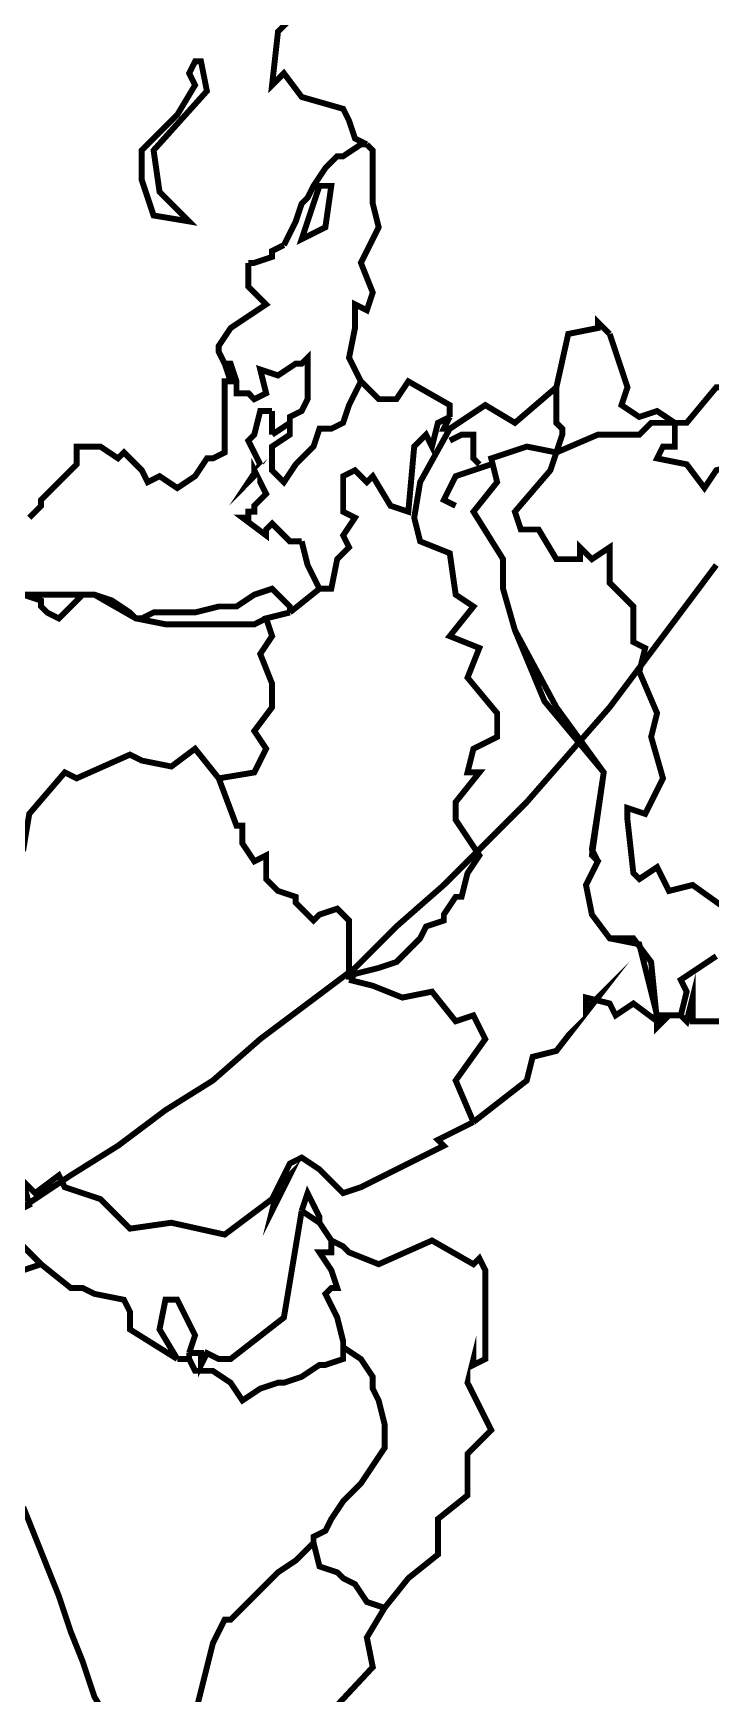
# Model space of a CAD drawing. Extents: x 475 to 2724, y -1 to 2248.
# Drawn here: x 1854.7 to 1969.1, y 1047.5 to 1327.8 of the extents above; entities that cross this region are included whole.
import ezdxf

# ---------------------------------------------------------------- set-up
doc = ezdxf.new("R2010")
doc.units = 0
doc.layers.get('0').update_dxf_attribs({"color": 8, "linetype": 'CONTINUOUS'})

msp = doc.modelspace()

# ---------------------------------------------------------------- linework, layer by layer
at = {"color": 1, "const_width": 1}
for points in [[(1911, 1309), (1909, 1310), (1908, 1313), (1907, 1315), (1900, 1317), (1897, 1321), (1895, 1319), (1896, 1328), (1899, 1331), (1896, 1331), (1887, 1340), (1892, 1346), (1891, 1351), (1886, 1353), (1884, 1356), (1884, 1360), (1881, 1363), (1881, 1364)], [(1897, 1292), (1899, 1296), (1900, 1299), (1901, 1300), (1902, 1302), (1904, 1305), (1906, 1307), (1906, 1307), (1907, 1307), (1910, 1309), (1910, 1309), (1911, 1309)], [(1910, 1269), (1908, 1273), (1909, 1278), (1909, 1282), (1911, 1281), (1912, 1284), (1910, 1289), (1913, 1295), (1912, 1299), (1912, 1308), (1911, 1309)], [(1891, 1289), (1892, 1289), (1895, 1290), (1895, 1291), (1897, 1292)], [(1887, 1272), (1886, 1274), (1886, 1275), (1888, 1278), (1891, 1280), (1891, 1280), (1894, 1282), (1891, 1285), (1891, 1289)], [(1943, 1268), (1945, 1277), (1950, 1278), (1950, 1279), (1952, 1277)], [(1952, 1277), (1954, 1271), (1955, 1268), (1954, 1265), (1957, 1263), (1960, 1264), (1963, 1262), (1963, 1258), (1961, 1258), (1960, 1256), (1965, 1255), (1968, 1251), (1970, 1254), (1981, 1257)], [(1854, 1246), (1856, 1248), (1856, 1249), (1859, 1252), (1861, 1254), (1862, 1255), (1862, 1257), (1862, 1258), (1866, 1258), (1869, 1256), (1870, 1257), (1873, 1254), (1874, 1252), (1876, 1253), (1879, 1251), (1879, 1251), (1882, 1253), (1884, 1256), (1885, 1256), (1887, 1257), (1887, 1261), (1887, 1265), (1887, 1265), (1887, 1269), (1888, 1269), (1887, 1272)], [(1887, 1272), (1888, 1272), (1889, 1269), (1889, 1267), (1891, 1267), (1892, 1266), (1894, 1267), (1893, 1271), (1893, 1271), (1896, 1270), (1899, 1272), (1900, 1272), (1901, 1273), (1901, 1273), (1901, 1269), (1901, 1266), (1900, 1264), (1900, 1264), (1898, 1263), (1898, 1263), (1898, 1262)], [(1925, 1263), (1925, 1265), (1918, 1269), (1916, 1266), (1913, 1266), (1910, 1269)], [(1898, 1262), (1898, 1260), (1895, 1258), (1895, 1254), (1895, 1254), (1896, 1253), (1897, 1252), (1899, 1255), (1901, 1257), (1902, 1258), (1903, 1261), (1905, 1261), (1907, 1262), (1908, 1265), (1908, 1265), (1908, 1265), (1910, 1269), (1910, 1269)], [(1925, 1261), (1931, 1265), (1936, 1262), (1943, 1268)], [(1943, 1268), (1943, 1263), (1943, 1262), (1944, 1261), (1944, 1260), (1943, 1257), (1942, 1254), (1936, 1247), (1937, 1244), (1939, 1244), (1940, 1244), (1943, 1239), (1947, 1239), (1947, 1241), (1949, 1239), (1952, 1241), (1952, 1235), (1956, 1231), (1956, 1225), (1958, 1224), (1957, 1220), (1960, 1213), (1959, 1209), (1961, 1202), (1958, 1196), (1955, 1197), (1955, 1195), (1956, 1186), (1957, 1185), (1960, 1187), (1962, 1183), (1966, 1184), (1973, 1179)], [(1895, 1264), (1894, 1264), (1893, 1264), (1892, 1260), (1891, 1259), (1893, 1255), (1891, 1252), (1892, 1253), (1892, 1254), (1894, 1250), (1894, 1250), (1892, 1248), (1892, 1247), (1891, 1247), (1891, 1246), (1890, 1246), (1894, 1243), (1894, 1244), (1895, 1245), (1898, 1242), (1898, 1242), (1899, 1242), (1899, 1242), (1900, 1242)], [(1895, 1260), (1895, 1261), (1895, 1264)], [(1898, 1262), (1898, 1262), (1895, 1260)], [(1899, 1261), (1899, 1261), (1899, 1261)], [(1903, 1234), (1905, 1234), (1906, 1239), (1908, 1241), (1907, 1243), (1909, 1246), (1907, 1247), (1907, 1253), (1909, 1254), (1911, 1252), (1912, 1253), (1915, 1248), (1918, 1247), (1919, 1258), (1921, 1260), (1922, 1258), (1923, 1262), (1925, 1263)], [(1925, 1261), (1920, 1252), (1919, 1246), (1920, 1242), (1925, 1240), (1926, 1233), (1929, 1231), (1925, 1226), (1930, 1224), (1928, 1219), (1933, 1213), (1933, 1209), (1929, 1207), (1928, 1203), (1930, 1203), (1926, 1198), (1926, 1195), (1930, 1189), (1928, 1186), (1927, 1182), (1926, 1182), (1924, 1179), (1924, 1178), (1921, 1177), (1920, 1175), (1919, 1174), (1917, 1172), (1916, 1171), (1913, 1170), (1913, 1170), (1909, 1169), (1908, 1168)], [(1925, 1263), (1924, 1261), (1925, 1261)], [(1899, 1259), (1899, 1259), (1899, 1259)], [(1900, 1242), (1900, 1242), (1901, 1238), (1903, 1234), (1903, 1234)], [(1853, 1233), (1856, 1232), (1856, 1231), (1857, 1230), (1859, 1229), (1861, 1231), (1863, 1233), (1865, 1233), (1868, 1232), (1871, 1230), (1872, 1229), (1873, 1229), (1875, 1230), (1878, 1230), (1881, 1230), (1882, 1230), (1886, 1231), (1889, 1231), (1892, 1233), (1895, 1234), (1895, 1234), (1895, 1234), (1898, 1231), (1898, 1231), (1898, 1230)], [(1898, 1230), (1903, 1234)], [(1886, 1202), (1892, 1203), (1894, 1207), (1892, 1210), (1895, 1214), (1895, 1218), (1893, 1223), (1895, 1226), (1894, 1229), (1898, 1230)], [(1851, 1187), (1853, 1190), (1854, 1196), (1860, 1203), (1862, 1202), (1871, 1206), (1873, 1205), (1878, 1204), (1882, 1207), (1886, 1202)], [(1886, 1202), (1889, 1194), (1890, 1194), (1890, 1191), (1892, 1188), (1894, 1189), (1894, 1185), (1896, 1183), (1899, 1182), (1899, 1181), (1902, 1178), (1903, 1179), (1906, 1180), (1908, 1178), (1908, 1177), (1908, 1173), (1908, 1168)], [(1970, 1172), (1964, 1168), (1965, 1166), (1964, 1162)], [(1908, 1168), (1912, 1167), (1917, 1165), (1922, 1166), (1926, 1161), (1929, 1162), (1931, 1158), (1926, 1151), (1929, 1144)], [(1900, 1129), (1903, 1127)], [(1905, 1124), (1905, 1122), (1904, 1122), (1903, 1122), (1903, 1122), (1905, 1119), (1906, 1116), (1905, 1116), (1904, 1115), (1905, 1113), (1906, 1111), (1907, 1107), (1907, 1106)], [(1856, 1120), (1853, 1119), (1852, 1118), (1850, 1120), (1845, 1118)], [(1879, 1104), (1881, 1104)], [(1881, 1104), (1882, 1102), (1885, 1102), (1888, 1100), (1890, 1097), (1893, 1099), (1896, 1100), (1897, 1100), (1900, 1101), (1903, 1103), (1904, 1103), (1907, 1104), (1907, 1106)], [(1881, 1104), (1881, 1105)], [(1907, 1106), (1910, 1104), (1912, 1101), (1912, 1099), (1913, 1097), (1914, 1093), (1914, 1090), (1914, 1089), (1912, 1086), (1910, 1083), (1909, 1082), (1907, 1080), (1905, 1077), (1904, 1075), (1902, 1074), (1902, 1073)], [(1902, 1073), (1899, 1070), (1896, 1068), (1895, 1067), (1893, 1065), (1890, 1062), (1888, 1060), (1887, 1060), (1885, 1056), (1884, 1052), (1883, 1048), (1882, 1044)], [(1902, 1073), (1903, 1069), (1906, 1068), (1907, 1067), (1909, 1066), (1911, 1063), (1914, 1062)]]:
    msp.add_lwpolyline(points, dxfattribs=at)
at = {"color": 5, "const_width": 1}
for points in [[(1873, 1303), (1873, 1308), (1879, 1314), (1882, 1319), (1881, 1321), (1882, 1323), (1883, 1323), (1884, 1318), (1875, 1308), (1876, 1301), (1881, 1296), (1875, 1297), (1873, 1303)], [(1903, 1302), (1904, 1302), (1905, 1302), (1904, 1295), (1900, 1293), (1903, 1302)], [(1976, 1267), (1974, 1265), (1972, 1268), (1970, 1268), (1965, 1262), (1963, 1262)], [(1963, 1262), (1959, 1262), (1957, 1260), (1950, 1260), (1943, 1257)], [(1921, 1260), (1919, 1258), (1918, 1247), (1915, 1248), (1912, 1253), (1911, 1252), (1909, 1254), (1907, 1253), (1907, 1247), (1909, 1246), (1907, 1243), (1908, 1241), (1906, 1239), (1905, 1234), (1903, 1234)], [(1925, 1259), (1927, 1260), (1929, 1260), (1929, 1256), (1930, 1255)], [(1943, 1257), (1938, 1258), (1932, 1256), (1933, 1252), (1929, 1247), (1934, 1239), (1934, 1234), (1936, 1227), (1943, 1214), (1951, 1203), (1949, 1189), (1950, 1188), (1948, 1184), (1949, 1179), (1952, 1175), (1957, 1174), (1960, 1162), (1962, 1162), (1962, 1162), (1962, 1162), (1961, 1161), (1961, 1161), (1960, 1161), (1960, 1161), (1959, 1171), (1956, 1175), (1952, 1175), (1949, 1179), (1948, 1184), (1950, 1188), (1949, 1190), (1951, 1203), (1941, 1215), (1936, 1227)], [(1926, 1248), (1924, 1249), (1926, 1253), (1932, 1255)], [(1863, 1233), (1849, 1233), (1844, 1239)], [(1872, 1229), (1865, 1233), (1863, 1233)], [(1903, 1234), (1898, 1230)], [(1898, 1230), (1894, 1229)], [(1894, 1229), (1892, 1228), (1877, 1228), (1872, 1229)]]:
    msp.add_lwpolyline(points, dxfattribs=at)
at = {"color": 7, "const_width": 1}
for points in [[(1852, 1129), (1861, 1135), (1869, 1140), (1877, 1146), (1885, 1151), (1893, 1158), (1901, 1164), (1909, 1170), (1916, 1177), (1924, 1184), (1931, 1191), (1938, 1198), (1945, 1206), (1952, 1214), (1958, 1222), (1964, 1230), (1970, 1238)], [(1868, 1042), (1865, 1047), (1863, 1053), (1861, 1058), (1859, 1064), (1857, 1069), (1855, 1074), (1853, 1079)]]:
    msp.add_lwpolyline(points, dxfattribs=at)
at = {"color": 94, "const_width": 1}
for points in [[(1929, 1144), (1938, 1151), (1939, 1155), (1943, 1156), (1950, 1165), (1948, 1163), (1948, 1165), (1952, 1164), (1953, 1162), (1956, 1164), (1960, 1161), (1960, 1161), (1960, 1160), (1961, 1161), (1961, 1161), (1962, 1162), (1962, 1162), (1962, 1162), (1964, 1162), (1964, 1162)], [(1964, 1162), (1965, 1161), (1966, 1165), (1966, 1161), (1972, 1161)], [(1852, 1129), (1854, 1130), (1853, 1134), (1854, 1133), (1855, 1132), (1859, 1135), (1860, 1133), (1866, 1131), (1871, 1126), (1878, 1127), (1887, 1125), (1895, 1131), (1898, 1137), (1900, 1138), (1903, 1136), (1907, 1132), (1910, 1133), (1924, 1140), (1923, 1141), (1929, 1144)], [(1898, 1135), (1895, 1129), (1896, 1133), (1898, 1135)], [(1903, 1127), (1903, 1128), (1901, 1132), (1900, 1129)], [(1900, 1129), (1897, 1111), (1888, 1104), (1886, 1104), (1884, 1105), (1883, 1103), (1883, 1105), (1881, 1105)], [(1856, 1120), (1852, 1124), (1850, 1123), (1852, 1125), (1849, 1128)], [(1905, 1124), (1903, 1127)], [(1914, 1062), (1918, 1067), (1923, 1071), (1923, 1077), (1928, 1081), (1928, 1088), (1932, 1092), (1928, 1100), (1929, 1104), (1929, 1103), (1931, 1104), (1931, 1119), (1930, 1121), (1929, 1120), (1922, 1124), (1913, 1120), (1908, 1122), (1907, 1123), (1905, 1124)], [(1879, 1104), (1871, 1109), (1871, 1112), (1870, 1114), (1865, 1115), (1863, 1116), (1861, 1116), (1856, 1120)], [(1881, 1105), (1882, 1108), (1879, 1114), (1877, 1114), (1876, 1109), (1879, 1104)], [(1873, 1112), (1873, 1112)], [(1932, 1107), (1932, 1107)], [(1869, 1009), (1878, 1013), (1880, 1018), (1886, 1022), (1896, 1032), (1898, 1037), (1912, 1052), (1911, 1057), (1914, 1062)]]:
    msp.add_lwpolyline(points, dxfattribs=at)

doc.saveas('drawing.dxf')
